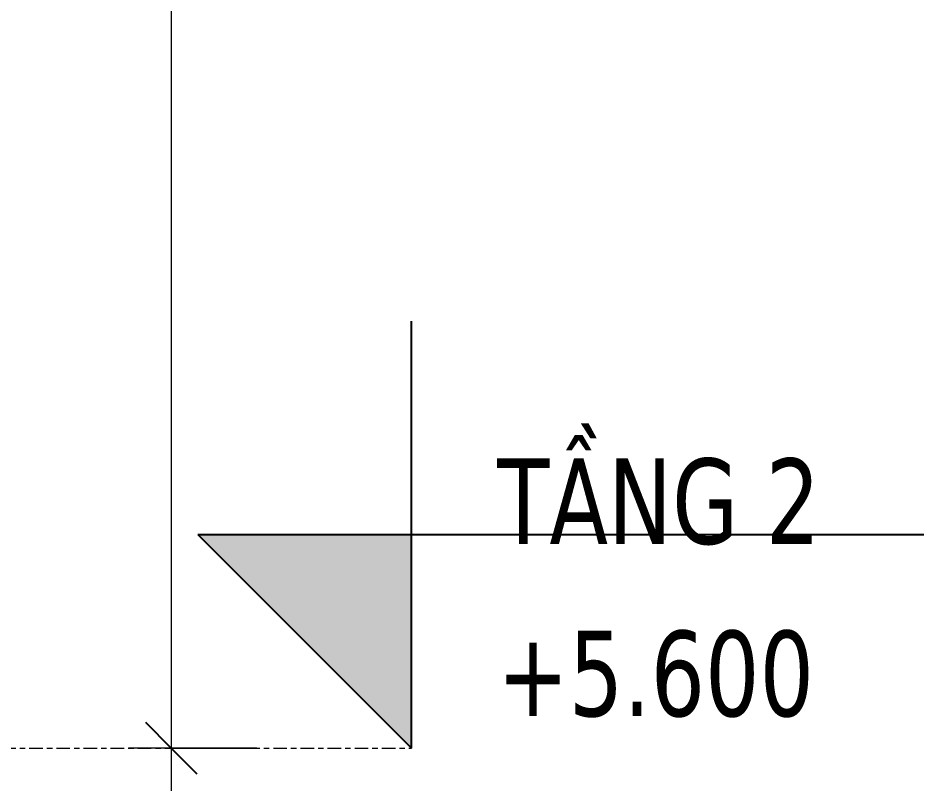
# Model space of a CAD drawing. Header units: millimetres. Extents: x 41758 to 237109, y 3795 to 78637.
# Drawn here: x 68857 to 69918, y 5550 to 6455 of the extents above; entities that cross this region are included whole.
import ezdxf

# ---------------------------------------------------------------- set-up
doc = ezdxf.new("R2010")
doc.units = ezdxf.units.MM
doc.linetypes.add('Centre', pattern=[31.75, 6.35, -4.7625, 15.875, -4.7625])
for name, color, linetype, lineweight in [('A-ANNO-DIMS', 211, 'Continuous', 9), ('A-ANNO-DIMS-50', 211, 'Continuous', 9), ('A-FLOR-LEVL', 51, 'Continuous', 9), ('A-FLOR-LEVL-1', 51, 'Continuous', 25), ('A-FLOR-LEVL-2', 51, 'Centre', 9)]:
    doc.layers.add(name, color=color, linetype=linetype, lineweight=lineweight)
doc.styles.add('Tahoma_B_1', font='tahomabd.ttf', dxfattribs={"width": 0.85, "height": 100})
doc.styles.add('UTM Avo', font='', dxfattribs={"width": 0.9, "height": 125})
doc.styles.get('UTM Avo').set_extended_font_data('UTM Avo')
doc.dimstyles.new('1_Dim_chi_tiet_2_5', dxfattribs={"dimscale": 304.8, "dimtxt": 124.912619, "dimasz": 0.19685, "dimexe": 0.164042, "dimexo": 0.0625, "dimgap": 0.016404, "dimtad": 1, "dimdec": 0, "dimrnd": 5, "dimzin": 0, "dimdsep": 46, "dimtxsty": 'UTM Avo', "dimblk1": 'OBLIQUE', "dimblk2": 'OBLIQUE', "dimsah": 1, "dimcen": 0.09, "dimdle": 0.164042, "dimazin": 0, "dimtfac": 1, "dimtdec": 4, "dimtix": 1, "dimtmove": 0, "dimatfit": 3, "dimfxl": 0.328084, "dimfxlon": 1, "dimtvp": 1, "dimtolj": 1, "dimtzin": 0, "dimarcsym": 2})

# ---------------------------------------------------------------- blocks, each defined once
blk = doc.blocks.new('Level - CAO ĐỘ LEVEL-350587-TKCS_CĂN HỘ LOẠI 6 - MẶT CẮT 1')
at = {"layer": 'A-FLOR-LEVL'}
blk.add_hatch(color=256, dxfattribs=at).paths.add_polyline_path([(46573, 5850), (46573, 5600), (46323, 5850)])
at = {"layer": 'A-FLOR-LEVL-1'}
for p, q in [((46573, 5600), (46573, 6100)), ((46323, 5850), (46573, 5600)), ((46323, 5850), (47173, 5850))]:
    blk.add_line(p, q, dxfattribs=at)
blk = doc.blocks.new('DIMBLOCK70-TKCS_CĂN HỘ LOẠI 6 - MẶT CẮT 1')
at = {"layer": 'A-ANNO-DIMS-50'}
for p, q in [((69036.9, 9050), (69036.9, 5550)), ((69136.9, 9000), (68986.9, 9000)), ((69036.9, 9000), (69136.9, 9000)), ((69136.9, 5600), (68986.9, 5600)), ((69036.9, 5600), (69136.9, 5600))]:
    blk.add_line(p, q, dxfattribs=at)
at = {"layer": 'A-ANNO-DIMS-50', "lineweight": 25}
for p, q in [((69036.9, 9000), (69006.9, 9030)), ((69036.9, 9000), (69066.9, 8970)), ((69036.9, 5600), (69006.9, 5630)), ((69036.9, 5600), (69066.9, 5570))]:
    blk.add_line(p, q, dxfattribs=at)
at = {"layer": 'A-ANNO-DIMS-50', "color": 0, "insert": (68874.5, 7128.8), "char_height": 125, "width": 410.824, "attachment_point": 1, "rotation": 90, "line_spacing_factor": 1.110334, "style": 'UTM Avo'}
blk.add_mtext('3400', dxfattribs=at)
blk = doc.blocks.new('_Oblique')
at = {"color": 0, "linetype": 'ByBlock', "lineweight": -2}
blk.add_line((-0.5, -0.5), (0.5, 0.5), dxfattribs=at)

msp = doc.modelspace()

# ---------------------------------------------------------------- linework, layer by layer
at = {"layer": 'A-FLOR-LEVL-2'}
msp.add_line((57239, 5600), (69318.1, 5600), dxfattribs=at)

# ---------------------------------------------------------------- block references
at = {"layer": 'A-FLOR-LEVL-1'}
msp.add_blockref('Level - CAO ĐỘ LEVEL-350587-TKCS_CĂN HỘ LOẠI 6 - MẶT CẮT 1', (22745.1, 0), dxfattribs=at)

# ---------------------------------------------------------------- texts
at = {"layer": 'A-FLOR-LEVL', "char_height": 100, "line_spacing_factor": 0.996129, "style": 'Tahoma_B_1'}
for s, insert, width, attachment_point in [('\\pt510,1020,1530,2040,2550,3060,3570,4080,4590,5100,5610,6120,6630,7140,7650,8160,8670,9180,9690,10200,10710,11220,11730,12240,12750,13260,13770,14280,14790,15300,15810,16320;TẦNG 2', (69418.4, 5837.2), 452.625, 7), ('\\pt212.5,425,637.5,850,1062.5,1275,1487.5,1700,1912.5,2125,2337.5,2550,2762.5,2975,3187.5,3400,3612.5,3825,4037.5,4250,4462.5,4675,4887.5,5100,5312.5,5525,5737.5,5950,6162.5,6375,6587.5,6800;+5.600', (69418.4, 5737.5), 441.575, 1)]:
    msp.add_mtext(s, dxfattribs=dict(at, insert=insert, width=width, attachment_point=attachment_point))

# ---------------------------------------------------------------- dimensions: what is measured, and where the dimension line sits
at = {"layer": 'A-ANNO-DIMS'}
dim = msp.add_linear_dim(base=(69036.9, 5600), p1=(69136.9, 9000), p2=(69136.9, 5600), angle=90, dimstyle='1_Dim_chi_tiet_2_5', override={"dimpost": '<>', "dimfxl": 3400}, dxfattribs=at)
dim.commit()
dim.dimension.update_dxf_attribs({"geometry": 'DIMBLOCK70-TKCS_CĂN HỘ LOẠI 6 - MẶT CẮT 1', "text_midpoint": (68967.2, 7300)})

doc.saveas('drawing.dxf')
